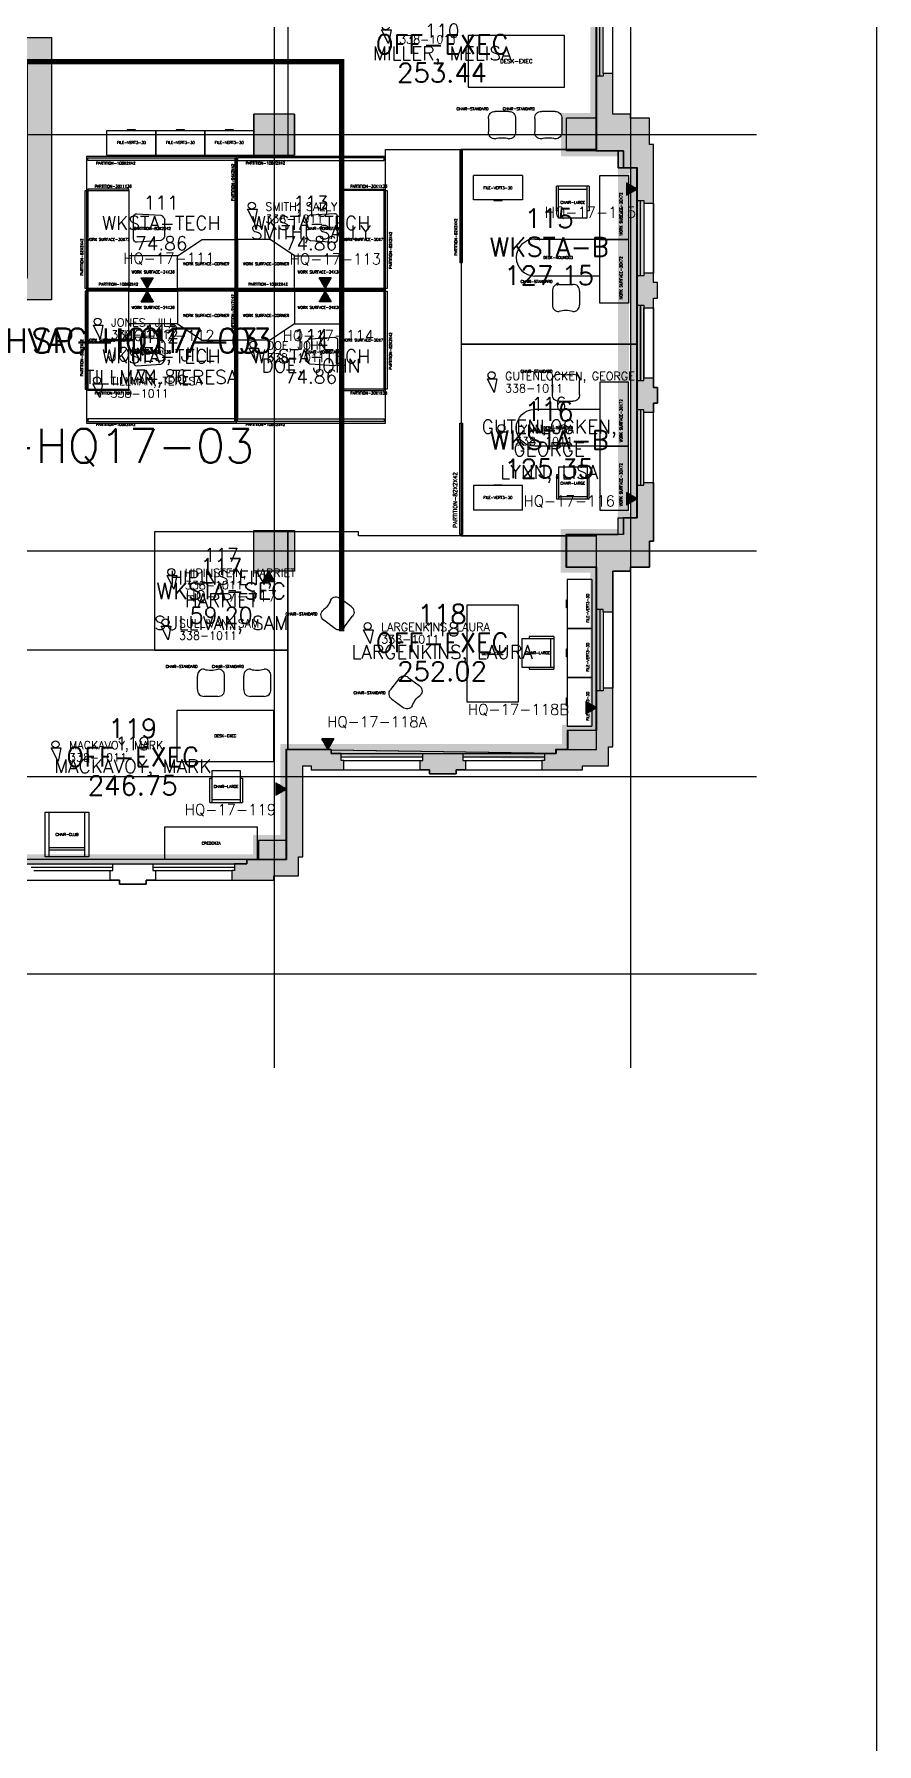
# Model space of a CAD drawing. Extents: x -2660 to 1655, y -1849 to 1203.
# Drawn here: x 1035 to 1655, y -809 to 448 of the extents above; entities that cross this region are included whole.
import ezdxf
from ezdxf.enums import TextEntityAlignment as Align

# ---------------------------------------------------------------- set-up
doc = ezdxf.new("R2010")
doc.units = 0
doc.header["$LTSCALE"] = 120
doc.header["$MEASUREMENT"] = 0
doc.layers.get('0').update_dxf_attribs({"linetype": 'CONTINUOUS'})
for name, color, linetype in [('Added', 3, 'CONTINUOUS'), ('Deleted', 1, 'CONTINUOUS'), ('PL', 82, 'CONTINUOUS')]:
    doc.layers.add(name, color=color, linetype=linetype)
doc.styles.add('ASSETTEXT', font='simplex.shx')

# ---------------------------------------------------------------- blocks, each defined once
blk = doc.blocks.new('WNV')
for p, q in [((53.5, 5), (-2, 5)), ((53.5, 2.5), (-2, 2.5)), ((0, 0), (51.5, 0))]:
    blk.add_line(p, q)
at = {"layer": 'PL'}
blk.add_line((0, -7), (51.5, -7), dxfattribs=at)
blk = doc.blocks.new('WNH')
for p, q in [((-2, 5), (58, 5)), ((-2, 2.5), (58, 2.5)), ((0, 0), (56, 0))]:
    blk.add_line(p, q)
at = {"layer": 'PL'}
blk.add_line((0, -7), (56, -7), dxfattribs=at)
blk = doc.blocks.new('UNIT')
blk.add_lwpolyline([(0, 0), (1, 0), (1, 1), (0, 1)], close=True)
blk = doc.blocks.new('DC')
for p, q in [((0, 0), (0, 18)), ((0, 18), (1.5, 18)), ((1.5, 23.5), (1.5, 0)), ((1.5, 23.5), (22.5, 23.5)), ((22.5, 23.5), (22.5, 0)), ((22.5, 18), (24, 18)), ((24, 18), (24, 0)), ((0, 0), (24, 0)), ((22.5, 2), (1.5, 2))]:
    blk.add_line(p, q)
blk = doc.blocks.new('WKSRF')
for p, q in [((0, 21), (47, 21)), ((0, 0), (0, 21)), ((47, 21), (47, 0)), ((47, 0), (0, 0))]:
    blk.add_line(p, q)
blk = doc.blocks.new('FILE')
for p, q in [((0, 18), (36, 18)), ((0, 0), (0, 18)), ((15, 18.5), (15, 18)), ((21, 18.5), (15, 18.5)), ((21, 18), (21, 18.5)), ((36, 18), (36, 0)), ((0, 0), (36, 0))]:
    blk.add_line(p, q)
blk = doc.blocks.new('EXDSK')
for p, q in [((0, 38), (71, 38)), ((0, 0), (0, 38)), ((71, 38), (71, 0)), ((71, 0), (0, 0))]:
    blk.add_line(p, q)
blk = doc.blocks.new('CR')
for p, q in [((0, 24), (68, 24)), ((0, 0), (0, 24)), ((68, 24), (68, 0)), ((68, 0), (0, 0))]:
    blk.add_line(p, q)
blk = doc.blocks.new('CLUB')
for p, q in [((0, 0), (0, 33)), ((0, 33), (32, 33)), ((3, 0), (3, 33)), ((29, 33), (29, 0)), ((32, 33), (32, 0)), ((32, 0), (0, 0)), ((3, 7), (29, 7)), ((29, 5), (3, 5))]:
    blk.add_line(p, q)
blk = doc.blocks.new('SC')
for p, q in [((0.026902, 14.947733), (0.026902, 5)), ((5, 19.947733), (15, 19.947733)), ((20, 14.947733), (20, 5))]:
    blk.add_line(p, q)
for centre, radius, start, end in [((4.607986, 15.364468), 4.6, 85.111302, 185.197803), ((15.419135, 15.366868), 4.6, 354.772172, 95.227828), ((4.607986, 4.583266), 4.6, 174.802197, 274.888698), ((10.051231, -16.983642), 17.718889, 73.849775, 106.563395), ((15.419135, 4.580865), 4.6, 264.772172, 5.227828)]:
    blk.add_arc(centre, radius, start, end)
blk = doc.blocks.new('RDSK')
for p, q in [((0, 27), (48, 27)), ((0, 27), (0, 0)), ((0, 0), (48, 0))]:
    blk.add_line(p, q)
blk.add_arc((47.993354, 13.409283), 13.539422, 270.028396, 89.971983)
blk = doc.blocks.new('CWSURF')
blk.add_lwpolyline([(24, 36), (0, 36), (0, 0), (42, 0), (42, 24)], close=True)
blk = doc.blocks.new('CHAIR')
blk.add_lwpolyline([(-6.087272, 11.499599, 0.234283), (-9.327464, 8.599554), (-10.501149, -9.063947, 0.418572), (-8.101414, -11.4996), (8.101414, -11.4996, 0.418572), (10.501149, -9.063947), (9.327464, 8.599554, 0.234283), (6.087272, 11.499599, 0.234283)], format="xyb")
blk.add_lwpolyline([(-6.087273, 11.4996), (6.087273, 11.4996)])
blk = doc.blocks.new('WSURF')
for p, q in [((0, 1), (0, 0)), ((1, 1), (0, 1)), ((1, 0), (1, 1)), ((0, 0), (1, 0))]:
    blk.add_line(p, q)
blk = doc.blocks.new('PART')
for p, q in [((1, 2), (0, 2)), ((0, 2), (0, 0)), ((1, 0), (1, 2)), ((0, 0), (1, 0))]:
    blk.add_line(p, q)
blk = doc.blocks.new('PERSON')
blk.add_lwpolyline([(-8, 0), (-13, 10), (-6, 10), (-8, 0)])
blk.add_circle((-9.918655, 12.655), 2.586836)
blk = doc.blocks.new('OUTLETW')
for p, q in [((7.8, 4.5), (0, 0)), ((7.8, -4.5), (0, 0)), ((0.2, 0.1), (7.8, 0.1)), ((0.6, 0.3), (7.8, 0.3)), ((1, 0.6), (7.8, 0.6)), ((1.3, 0.8), (7.8, 0.8)), ((1.7, 1), (7.8, 1)), ((2.1, 1.2), (7.8, 1.2)), ((2.5, 1.4), (7.8, 1.4)), ((2.9, 1.7), (7.8, 1.7)), ((3.2, 1.9), (7.8, 1.9)), ((3.6, 2.1), (7.8, 2.1)), ((4, 2.3), (7.8, 2.3)), ((4.4, 2.5), (7.8, 2.5)), ((4.8, 2.8), (7.8, 2.8)), ((5.1, 3), (7.8, 3)), ((5.5, 3.2), (7.8, 3.2)), ((5.9, 3.4), (7.8, 3.4)), ((6.3, 3.6), (7.8, 3.6)), ((6.7, 3.9), (7.8, 3.9)), ((7.1, 4.1), (7.8, 4.1)), ((7.4, 4.3), (7.8, 4.3)), ((7.8, -4.5), (7.8, 4.5)), ((0.2, -0.1), (7.8, -0.1)), ((0.6, -0.3), (7.8, -0.3)), ((1, -0.6), (7.8, -0.6)), ((1.3, -0.8), (7.8, -0.8)), ((1.7, -1), (7.8, -1)), ((2.1, -1.2), (7.8, -1.2)), ((2.5, -1.4), (7.8, -1.4)), ((2.9, -1.7), (7.8, -1.7)), ((3.2, -1.9), (7.8, -1.9)), ((3.6, -2.1), (7.8, -2.1)), ((4, -2.3), (7.8, -2.3)), ((4.4, -2.5), (7.8, -2.5)), ((4.8, -2.8), (7.8, -2.8)), ((5.1, -3), (7.8, -3)), ((5.5, -3.2), (7.8, -3.2)), ((5.9, -3.4), (7.8, -3.4)), ((6.3, -3.6), (7.8, -3.6)), ((6.7, -3.9), (7.8, -3.9)), ((7.1, -4.1), (7.8, -4.1)), ((7.4, -4.3), (7.8, -4.3))]:
    blk.add_line(p, q)

msp = doc.modelspace()

# ---------------------------------------------------------------- hatches: boundary and pattern name
at = {"layer": 'Deleted'}
h = msp.add_hatch(color=256, dxfattribs=at)
h.paths.add_polyline_path([(769.4, 665), (741.4, 665), (741.4, 685), (729.2, 685), (729.2, 690), (727.2, 690), (727.2, 697), (741.4, 697), (741.4, 700), (769.4, 700), (769.4, 697), (783.7, 697), (783.7, 690), (781.7, 690), (781.7, 685), (769.4, 685)])
h.paths.add_polyline_path([(1117.2, 619), (1097.7, 619), (1097.7, 616), (1090.7, 616), (1090.7, 609), (1092.7, 609), (1092.7, 604), (1122.2, 604), (1122.2, 609), (1124.2, 609), (1124.2, 616), (1117.2, 616)])
h.paths.add_polyline_path([(1345.2, 538), (1325.7, 538), (1325.7, 535), (1318.7, 535), (1318.7, 528), (1320.7, 528), (1320.7, 523), (1350.2, 523), (1350.2, 528), (1352.2, 528), (1352.2, 535), (1345.2, 535)])
h.paths.add_polyline_path([(1408.2, 528), (1408.2, 535), (1438.2, 535), (1438.2, 532), (1457.4, 532), (1457.4, 518), (1460.4, 518), (1460.4, 475), (1453.4, 475), (1453.4, 477), (1448.4, 477), (1448.4, 506), (1427.4, 506), (1427.4, 520), (1418.7, 520), (1418.7, 523), (1410.2, 523), (1410.2, 528)])
h.paths.add_polyline_path([(1493.4, 176.7), (1490.4, 176.7), (1490.4, 169.7), (1483.4, 169.7), (1483.4, 171.7), (1478.4, 171.7), (1478.4, 193.2), (1483.4, 193.2), (1483.4, 195.2), (1490.4, 195.2), (1490.4, 188.2), (1493.4, 188.2)])
for points in [[(238.6, 342.5), (221.9, 362.3), (230, 362.3), (230, 445.3), (1047.7, 445.3), (1047.7, 252.5), (824.9, 252.5), (824.9, 243.3), (805.4, 260.5), (824.8, 277.7), (824.8, 268.8), (1029.9, 268.8), (1029.9, 428.4), (247.2, 428.4), (247.2, 362.2), (255.7, 362.2)], [(238.6, 342.5), (221.9, 362.3), (230, 362.3), (230, 445.3), (1047.7, 445.3), (1047.7, 252.5), (824.9, 252.5), (824.9, 243.3), (805.4, 260.5), (824.8, 277.7), (824.8, 268.8), (1029.9, 268.8), (1029.9, 428.4), (247.2, 428.4), (247.2, 362.2), (255.7, 362.2)], [(1468.4, 349.7), (1468.4, 362), (1426.4, 362), (1426.4, 386), (1448.4, 386), (1448.4, 417), (1453.4, 417), (1453.4, 419), (1460.4, 419), (1460.4, 389), (1473.4, 389), (1473.4, 386), (1487.4, 386), (1487.4, 366.7), (1490.4, 366.7), (1490.4, 323.7), (1483.4, 323.7), (1483.4, 325.7), (1478.4, 325.7), (1478.4, 349.7)], [(1226.4, 389), (1196.4, 389), (1196.4, 359), (1226.4, 359)], [(1478.4, 270.2), (1478.4, 248.7), (1483.4, 248.7), (1483.4, 246.7), (1490.4, 246.7), (1490.4, 253.7), (1493.4, 253.7), (1493.4, 265.2), (1490.4, 265.2), (1490.4, 272.2), (1483.4, 272.2), (1483.4, 270.2)], [(1468.4, 80), (1426.4, 80), (1426.4, 56), (1448.4, 56), (1448.4, 25), (1453.4, 25), (1453.4, 23), (1460.4, 23), (1460.4, 53), (1473.4, 53), (1473.4, 56), (1487.4, 56), (1487.4, 75.2), (1490.4, 75.2), (1490.4, 118.2), (1483.4, 118.2), (1483.4, 116.2), (1478.4, 116.2), (1478.4, 92.2), (1468.4, 92.2)], [(1226.4, 83), (1226.4, 53), (1196.4, 53), (1196.4, 83)], [(1408.2, -86), (1408.2, -93), (1438.2, -93), (1438.2, -90), (1457.4, -90), (1457.4, -76), (1460.4, -76), (1460.4, -33), (1453.4, -33), (1453.4, -35), (1448.4, -35), (1448.4, -64), (1427.4, -64), (1427.4, -78), (1418.7, -78), (1418.7, -81), (1410.2, -81), (1410.2, -86)]]:
    msp.add_hatch(color=256, dxfattribs=at).paths.add_polyline_path(points)
h = msp.add_hatch(color=256, dxfattribs=at)
h.paths.add_polyline_path([(1345.2, -96), (1325.7, -96), (1325.7, -93), (1318.7, -93), (1318.7, -86), (1320.7, -86), (1320.7, -81), (1350.2, -81), (1350.2, -86), (1352.2, -86), (1352.2, -93), (1345.2, -93)])
h.paths.add_polyline_path([(1220.4, -145), (1220.4, -78), (1253.4, -78), (1253.4, -81), (1260.7, -81), (1260.7, -86), (1262.7, -86), (1262.7, -93), (1238.7, -93), (1238.7, -90), (1232.4, -90), (1232.4, -157), (1229.4, -157), (1229.4, -171), (1211.2, -171), (1211.2, -174), (1180.2, -174), (1180.2, -167), (1182.2, -167), (1182.2, -162), (1191.2, -162), (1191.2, -159), (1199.9, -159), (1199.9, -145)])

# ---------------------------------------------------------------- linework, layer by layer
at = {"layer": 'Added'}
msp.add_lwpolyline([(-2660.1, -1848.6), (1654.6, -1848.6), (1654.6, 1202.5), (-2660.1, 1202.5)], close=True, dxfattribs=at)
at = {"layer": 'Deleted'}
for p, q in [((1211.4, 744), (1211.4, -312)), ((1473.5, 744), (1473.5, -312)), ((1448.4, 477), (1448.4, 417)), ((1448.4, 417), (1448.4, 386)), ((1453.4, 417), (1448.4, 417)), ((1448.4, 417), (1448.4, 386)), ((1453.4, 417), (1448.4, 417)), ((1460.4, 419), (1453.4, 419)), ((1453.4, 419), (1453.4, 417)), ((1460.4, 419), (1453.4, 419)), ((1453.4, 419), (1453.4, 417)), ((1460.4, 389), (1460.4, 419)), ((1460.4, 389), (1460.4, 419)), ((1226.4, 389), (1196.4, 389)), ((1196.4, 389), (1196.4, 359)), ((1196.4, 359), (1196.4, 389)), ((1226.4, 389), (1196.4, 389)), ((1226.4, 359), (1226.4, 389)), ((1226.4, 389), (1226.4, 359)), ((1426.4, 362), (1426.4, 386)), ((1448.4, 386), (1426.4, 386)), ((1426.4, 362), (1426.4, 386)), ((1448.4, 386), (1426.4, 386)), ((1473.4, 389), (1460.4, 389)), ((1473.4, 389), (1460.4, 389)), ((1473.4, 386), (1473.4, 389)), ((1473.4, 386), (1473.4, 389)), ((1487.4, 386), (1473.4, 386)), ((1487.4, 386), (1473.4, 386)), ((1487.4, 366.7), (1487.4, 386)), ((1487.4, 366.7), (1487.4, 386)), ((-47.9, 374), (1566.2, 374)), ((1490.4, 366.7), (1487.4, 366.7)), ((1490.4, 366.7), (1487.4, 366.7)), ((1490.4, 323.7), (1490.4, 366.7)), ((1490.4, 323.7), (1490.4, 366.7)), ((1196.4, 359), (1226.4, 359)), ((1196.4, 359), (1226.4, 359)), ((1464.4, 362), (1426.4, 362)), ((1468.4, 362), (1426.4, 362)), ((1464.4, 362), (1464.4, 349.7)), ((1468.4, 349.7), (1468.4, 362)), ((1464.4, 349.7), (1478.4, 349.7)), ((1478.4, 349.7), (1468.4, 349.7)), ((1478.4, 349.7), (1478.4, 325.7)), ((1478.4, 349.7), (1478.4, 325.7)), ((1478.4, 325.7), (1483.4, 325.7)), ((1478.4, 325.7), (1478.4, 270.2)), ((1478.4, 325.7), (1483.4, 325.7)), ((1483.4, 325.7), (1483.4, 323.7)), ((1483.4, 325.7), (1483.4, 323.7)), ((1483.4, 323.7), (1490.4, 323.7)), ((1483.4, 323.7), (1490.4, 323.7)), ((1483.4, 270.2), (1478.4, 270.2)), ((1478.4, 270.2), (1478.4, 248.7)), ((1483.4, 270.2), (1478.4, 270.2)), ((1478.4, 270.2), (1478.4, 248.7)), ((1490.4, 272.2), (1483.4, 272.2)), ((1483.4, 272.2), (1483.4, 270.2)), ((1490.4, 272.2), (1483.4, 272.2)), ((1483.4, 272.2), (1483.4, 270.2)), ((1490.4, 265.2), (1490.4, 272.2)), ((1490.4, 265.2), (1490.4, 272.2)), ((1493.4, 265.2), (1490.4, 265.2)), ((1493.4, 265.2), (1490.4, 265.2)), ((1493.4, 253.7), (1493.4, 265.2)), ((1493.4, 253.7), (1493.4, 265.2)), ((1490.4, 246.7), (1490.4, 253.7)), ((1490.4, 253.7), (1493.4, 253.7)), ((1490.4, 246.7), (1490.4, 253.7)), ((1490.4, 253.7), (1493.4, 253.7)), ((1478.4, 248.7), (1478.4, 193.2)), ((1478.4, 248.7), (1483.4, 248.7)), ((1483.4, 248.7), (1483.4, 246.7)), ((1483.4, 246.7), (1490.4, 246.7)), ((1483.4, 246.7), (1490.4, 246.7)), ((1478.4, 171.7), (1478.4, 193.2)), ((1478.4, 193.2), (1483.4, 193.2)), ((1478.4, 171.7), (1478.4, 193.2)), ((1478.4, 193.2), (1483.4, 193.2)), ((1483.4, 193.2), (1483.4, 195.2)), ((1483.4, 195.2), (1490.4, 195.2)), ((1483.4, 193.2), (1483.4, 195.2)), ((1483.4, 195.2), (1490.4, 195.2)), ((1490.4, 195.2), (1490.4, 188.2)), ((1490.4, 195.2), (1490.4, 188.2)), ((1490.4, 188.2), (1493.4, 188.2)), ((1490.4, 188.2), (1493.4, 188.2)), ((1490.4, 176.7), (1490.4, 169.7)), ((1493.4, 176.7), (1490.4, 176.7)), ((1490.4, 176.7), (1490.4, 169.7)), ((1493.4, 176.7), (1490.4, 176.7)), ((1493.4, 188.2), (1493.4, 176.7)), ((1493.4, 188.2), (1493.4, 176.7)), ((1478.4, 171.7), (1478.4, 116.2)), ((1483.4, 171.7), (1478.4, 171.7)), ((1483.4, 171.7), (1478.4, 171.7)), ((1483.4, 169.7), (1483.4, 171.7)), ((1483.4, 169.7), (1483.4, 171.7)), ((1490.4, 169.7), (1483.4, 169.7)), ((1490.4, 169.7), (1483.4, 169.7)), ((1478.4, 92.2), (1478.4, 116.2)), ((1478.4, 116.2), (1483.4, 116.2)), ((1478.4, 92.2), (1478.4, 116.2)), ((1478.4, 116.2), (1483.4, 116.2)), ((1483.4, 118.2), (1490.4, 118.2)), ((1483.4, 116.2), (1483.4, 118.2)), ((1483.4, 118.2), (1490.4, 118.2)), ((1483.4, 116.2), (1483.4, 118.2)), ((1490.4, 118.2), (1490.4, 75.2)), ((1490.4, 118.2), (1490.4, 75.2)), ((1464.4, 92.2), (1478.4, 92.2)), ((1464.4, 80), (1464.4, 92.2)), ((1468.4, 92.2), (1478.4, 92.2)), ((1468.4, 92.2), (1468.4, 80)), ((1196.4, 83), (1226.4, 83)), ((1196.4, 53), (1196.4, 83)), ((1196.4, 83), (1226.4, 83)), ((1196.4, 53), (1196.4, 83)), ((1226.4, 83), (1226.4, 53)), ((1226.4, 83), (1226.4, 53)), ((1464.4, 80), (1426.4, 80)), ((1426.4, 80), (1426.4, 56)), ((1426.4, 80), (1426.4, 56)), ((1468.4, 80), (1426.4, 80)), ((-47.9, 68), (1566.2, 68)), ((1487.4, 75.2), (1487.4, 56)), ((1490.4, 75.2), (1487.4, 75.2)), ((1487.4, 75.2), (1487.4, 56)), ((1490.4, 75.2), (1487.4, 75.2)), ((1226.4, 53), (1196.4, 53)), ((1226.4, 53), (1196.4, 53)), ((1448.4, 56), (1426.4, 56)), ((1426.4, 56), (1448.4, 56)), ((1448.4, 25), (1448.4, 56)), ((1448.4, 25), (1448.4, 56)), ((1460.4, 53), (1460.4, 23)), ((1473.4, 53), (1460.4, 53)), ((1460.4, 53), (1460.4, 23)), ((1473.4, 53), (1460.4, 53)), ((1487.4, 56), (1473.4, 56)), ((1473.4, 56), (1473.4, 53)), ((1487.4, 56), (1473.4, 56)), ((1473.4, 56), (1473.4, 53)), ((1453.4, 25), (1448.4, 25)), ((1448.4, 25), (1448.4, -35)), ((1453.4, 25), (1448.4, 25)), ((1453.4, 23), (1453.4, 25)), ((1453.4, 23), (1453.4, 25)), ((1460.4, 23), (1453.4, 23)), ((1460.4, 23), (1453.4, 23)), ((1453.4, -35), (1448.4, -35)), ((1448.4, -35), (1448.4, -64)), ((1453.4, -35), (1448.4, -35)), ((1448.4, -35), (1448.4, -64)), ((1460.4, -33), (1453.4, -33)), ((1453.4, -33), (1453.4, -35)), ((1460.4, -33), (1453.4, -33)), ((1453.4, -33), (1453.4, -35)), ((1460.4, -76), (1460.4, -33)), ((1460.4, -76), (1460.4, -33)), ((1448.4, -64), (1427.4, -64)), ((1427.4, -64), (1427.4, -78)), ((1448.4, -64), (1427.4, -64)), ((1427.4, -64), (1427.4, -78)), ((1253.4, -78), (1220.4, -78)), ((1220.4, -78), (1220.4, -145)), ((1253.4, -78), (1220.4, -78)), ((1220.4, -145), (1220.4, -78)), ((1253.4, -81), (1253.4, -78)), ((1253.4, -81), (1253.4, -78)), ((1260.7, -81), (1253.4, -81)), ((1260.7, -81), (1253.4, -81)), ((1260.7, -81), (1320.7, -81)), ((1260.7, -86), (1260.7, -81)), ((1260.7, -86), (1260.7, -81)), ((1262.7, -86), (1260.7, -86)), ((1262.7, -86), (1260.7, -86)), ((1262.7, -93), (1262.7, -86)), ((1262.7, -93), (1262.7, -86)), ((1318.7, -93), (1318.7, -86)), ((1318.7, -86), (1320.7, -86)), ((1318.7, -93), (1318.7, -86)), ((1318.7, -86), (1320.7, -86)), ((1320.7, -86), (1320.7, -81)), ((1320.7, -81), (1350.2, -81)), ((1320.7, -86), (1320.7, -81)), ((1320.7, -81), (1350.2, -81)), ((1350.2, -81), (1410.2, -81)), ((1350.2, -81), (1350.2, -86)), ((1350.2, -81), (1350.2, -86)), ((1350.2, -86), (1352.2, -86)), ((1350.2, -86), (1352.2, -86)), ((1352.2, -86), (1352.2, -93)), ((1352.2, -86), (1352.2, -93)), ((1410.2, -86), (1408.2, -86)), ((1408.2, -86), (1408.2, -93)), ((1410.2, -86), (1408.2, -86)), ((1408.2, -86), (1408.2, -93)), ((1418.7, -81), (1410.2, -81)), ((1410.2, -81), (1410.2, -86)), ((1418.7, -81), (1410.2, -81)), ((1410.2, -81), (1410.2, -86)), ((1427.4, -78), (1418.7, -78)), ((1418.7, -78), (1418.7, -81)), ((1427.4, -78), (1418.7, -78)), ((1418.7, -78), (1418.7, -81)), ((1457.4, -90), (1457.4, -76)), ((1457.4, -76), (1460.4, -76)), ((1457.4, -90), (1457.4, -76)), ((1457.4, -76), (1460.4, -76)), ((-47.9, -98), (1566.2, -98)), ((1232.4, -157), (1232.4, -90)), ((1232.4, -90), (1238.7, -90)), ((1232.4, -157), (1232.4, -90)), ((1232.4, -90), (1238.7, -90)), ((1238.7, -90), (1238.7, -93)), ((1238.7, -90), (1238.7, -93)), ((1238.7, -93), (1262.7, -93)), ((1238.7, -93), (1262.7, -93)), ((1325.7, -93), (1318.7, -93)), ((1325.7, -93), (1318.7, -93)), ((1325.7, -96), (1325.7, -93)), ((1325.7, -96), (1325.7, -93)), ((1345.2, -96), (1325.7, -96)), ((1345.2, -96), (1325.7, -96)), ((1352.2, -93), (1345.2, -93)), ((1345.2, -93), (1345.2, -96)), ((1352.2, -93), (1345.2, -93)), ((1345.2, -93), (1345.2, -96)), ((1408.2, -93), (1438.2, -93)), ((1408.2, -93), (1438.2, -93)), ((1438.2, -93), (1438.2, -90)), ((1438.2, -90), (1457.4, -90)), ((1438.2, -93), (1438.2, -90)), ((1438.2, -90), (1457.4, -90)), ((1220.4, -145), (1199.9, -145)), ((1199.9, -145), (1199.9, -159)), ((1220.4, -145), (1199.9, -145)), ((1199.9, -145), (1199.9, -159)), ((1032.7, -162), (1092.7, -162)), ((1092.7, -167), (1092.7, -162)), ((1092.7, -162), (1122.2, -162)), ((1092.7, -167), (1092.7, -162)), ((1092.7, -162), (1122.2, -162)), ((1122.2, -162), (1182.2, -162)), ((1122.2, -162), (1122.2, -167)), ((1122.2, -162), (1122.2, -167)), ((1191.2, -162), (1182.2, -162)), ((1182.2, -162), (1182.2, -167)), ((1191.2, -162), (1182.2, -162)), ((1182.2, -162), (1182.2, -167)), ((1199.9, -159), (1191.2, -159)), ((1191.2, -159), (1191.2, -162)), ((1199.9, -159), (1191.2, -159)), ((1191.2, -159), (1191.2, -162)), ((1229.4, -171), (1229.4, -157)), ((1229.4, -157), (1232.4, -157)), ((1229.4, -171), (1229.4, -157)), ((1229.4, -157), (1232.4, -157)), ((1090.7, -174), (1090.7, -167)), ((1090.7, -167), (1092.7, -167)), ((1090.7, -174), (1090.7, -167)), ((1090.7, -167), (1092.7, -167)), ((1097.7, -174), (1090.7, -174)), ((1097.7, -174), (1090.7, -174)), ((1097.7, -177), (1097.7, -174)), ((1097.7, -177), (1097.7, -174)), ((1124.2, -174), (1117.2, -174)), ((1117.2, -174), (1117.2, -177)), ((1124.2, -174), (1117.2, -174)), ((1117.2, -174), (1117.2, -177)), ((1122.2, -167), (1124.2, -167)), ((1122.2, -167), (1124.2, -167)), ((1124.2, -167), (1124.2, -174)), ((1124.2, -167), (1124.2, -174)), ((1182.2, -167), (1180.2, -167)), ((1180.2, -167), (1180.2, -174)), ((1182.2, -167), (1180.2, -167)), ((1180.2, -167), (1180.2, -174)), ((1180.2, -174), (1211.2, -174)), ((1180.2, -174), (1211.2, -174)), ((1211.2, -174), (1211.2, -171)), ((1211.2, -171), (1229.4, -171)), ((1211.2, -174), (1211.2, -171)), ((1211.2, -171), (1229.4, -171)), ((1117.2, -177), (1097.7, -177)), ((1117.2, -177), (1097.7, -177)), ((-47.9, -243), (1566.2, -243))]:
    msp.add_line(p, q, dxfattribs=at)
for points, const_width in [([(1448.4, 506), (1448.4, 386), (1426.4, 386), (1426.4, 362), (1468.4, 362), (1468.4, 80), (1426.4, 80), (1426.4, 56), (1448.4, 56), (1448.4, -64), (1427.4, -64), (1427.4, -78), (1220.4, -78), (1220.4, -145), (1199.9, -145), (1199.9, -159), (992.4, -159), (992.4, -223), (971.4, -223), (971.4, -237), (962.7, -237), (962.7, -240), (755, -240), (755.4, 685)], 8), ([(1448.4, 506), (1448.4, 386), (1426.4, 386), (1426.4, 362), (1468.4, 362), (1468.4, 80), (1426.4, 80), (1426.4, 56), (1448.4, 56), (1448.4, -64), (1427.4, -64), (1427.4, -78), (1220.4, -78), (1220.4, -145), (1199.9, -145), (1199.9, -159), (992.4, -159), (992.4, -223), (971.4, -223), (971.4, -237), (962.7, -237), (962.7, -240), (755, -240), (755.4, 685)], 8), ([(1448, 520), (1448, 362), (1468, 362), (1468, 349.7), (1478, 349.7), (1478, 92.2), (1468, 92.2), (1468, 80), (1426, 80), (1426, 56), (1448, 56), (1448, -64), (1427, -64), (1427, -78), (1418.2, -78), (1418.2, -81), (1220, -78), (1220, -159), (1025, -159)], 8), ([(1448.4, 520), (1448.4, 362), (1468.4, 362), (1468.4, 349.8), (1478.4, 349.8), (1478.4, 92.2), (1468.4, 92.2), (1468.4, 80), (1426.4, 80), (1426.4, 56), (1448.4, 56), (1448.4, -64), (1427.4, -64), (1427.4, -78), (1418.7, -78), (1418.7, -81), (1220.4, -78), (1220.4, -159), (1025.4, -159)], 8), ([(298.4, 427.6), (1261, 427.6), (1261, 8.9)], 4)]:
    msp.add_lwpolyline(points, dxfattribs=dict(at, const_width=const_width))
for points in [[(1010.7, -174), (1097.7, -174), (1097.7, -177), (1117.2, -177), (1117.2, -174), (1211.2, -174), (1211.2, -171), (1229.4, -171), (1229.4, -157), (1232.4, -157), (1232.4, -90), (1238.7, -90), (1238.7, -93), (1325.7, -93), (1325.7, -96), (1345.2, -96), (1345.2, -93), (1438.2, -93), (1438.2, -90), (1457.4, -90), (1457.4, -76), (1460.4, -76), (1460.4, 53), (1473.4, 53), (1473.4, 56), (1487.4, 56), (1487.4, 75.2), (1490.4, 75.2), (1490.4, 176.7), (1493.4, 176.7), (1493.4, 188.2), (1490.4, 188.2), (1490.4, 253.7), (1493.4, 253.7), (1493.4, 265.2), (1490.4, 265.2), (1490.4, 366.7), (1487.4, 366.7), (1487.4, 386), (1473.4, 386), (1473.4, 389), (1460.4, 389), (1460.4, 518)], [(1448, 520), (1448, 362), (1468, 362), (1468, 349.7), (1478, 349.7), (1478, 92.2), (1468, 92.2), (1468, 80), (1426, 80), (1426, 56), (1448, 56), (1448, -64), (1427, -64), (1427, -78), (1418.2, -78), (1418.2, -81), (1220, -78), (1220, -159), (1025, -159)], [(1025.4, -162), (1191.2, -162), (1191.2, -159), (1220.4, -159), (1220.4, -78), (1253.4, -78), (1253.4, -81), (1418.7, -81), (1418.7, -78), (1448.4, -78), (1448.4, 80), (1464.4, 80), (1464.4, 92.2), (1478.4, 92.2), (1478.4, 221), (1478.4, 349.7), (1464.4, 349.7), (1464.4, 362), (1448.4, 362), (1448.4, 520)], [(1448.4, 520), (1448.4, 362), (1468.4, 362), (1468.4, 349.8), (1478.4, 349.8), (1478.4, 92.2), (1468.4, 92.2), (1468.4, 80), (1426.4, 80), (1426.4, 56), (1448.4, 56), (1448.4, -64), (1427.4, -64), (1427.4, -78), (1418.7, -78), (1418.7, -81), (1220.4, -78), (1220.4, -159), (1025.4, -159)]]:
    msp.add_lwpolyline(points, dxfattribs=at)
for points in [[(1253.4, 523), (1253.4, 520), (1221.4, 520), (1221.4, 358), (1293.4, 358), (1293.4, 363), (1448.4, 363), (1448.4, 520), (1418.7, 520), (1418.7, 523)], [(238.6, 342.5), (221.9, 362.3), (230, 362.3), (230, 445.3), (1047.7, 445.3), (1047.7, 252.5), (824.9, 252.5), (824.9, 243.3), (805.4, 260.5), (824.8, 277.7), (824.8, 268.8), (1029.9, 268.8), (1029.9, 428.4), (247.2, 428.4), (247.2, 362.2), (255.7, 362.2)], [(1183.4, 358), (1073.4, 358), (1073.4, 260), (1183.4, 260)], [(1183.4, 260), (1293.4, 260), (1293.4, 358), (1221.4, 358), (1183.4, 358)], [(1349, 220), (1478.4, 220), (1478.4, 221), (1478.4, 349.7), (1464.4, 349.7), (1464.4, 362), (1448.4, 362), (1448.4, 363), (1349, 363)], [(1183.4, 162), (1183.4, 260), (1073.4, 260), (1073.4, 162)], [(1183.4, 162), (1293.4, 162), (1293.4, 260), (1183.4, 260)], [(1349, 220), (1349, 79), (1448.4, 79), (1448.4, 80), (1464.4, 80), (1464.4, 92.2), (1478.4, 92.2), (1478.4, 220)], [(1221.4, 82), (1123.4, 82), (1123.4, -5), (1221.4, -5)], [(1448.4, 79), (1349, 79), (1273.4, 79), (1273.4, 82), (1221.4, 82), (1221.4, -78), (1253.4, -78), (1253.4, -81), (1418.7, -81), (1418.7, -78), (1448.4, -78)], [(1221.4, -78), (1221.4, -5), (993.4, -5), (993.4, -159), (1025.4, -159), (1025.4, -162), (1191.2, -162), (1191.2, -159), (1220.4, -159), (1220.4, -78)]]:
    msp.add_lwpolyline(points, close=True, dxfattribs=at)

# ---------------------------------------------------------------- block references
for name, p, rotation in [('WNH', (1453.4, 419), 90), ('FILE', (1394, 344), 180), ('WKSRF', (1472, 297), 90), ('DC', (1443, 336), 180), ('OUTLETW', (1478.4, 334), 180), ('CHAIR', (1246.6, 305.4), 90), ('RDSK', (1451, 297), 180), ('WKSRF', (1472, 250), 90), ('OUTLETW', (1248.9, 261), 90), ('OUTLETW', (1118, 259), 270), ('CWSURF', (1182.4, 259), 180), ('WNV', (1483.4, 195.2), 90), ('CHAIR', (1119.4, 214.6), 270), ('WNV', (1483.4, 118.2), 90), ('OUTLETW', (1478.4, 106.4), 180), ('SC', (1175, -19), 180), ('SC', (1209, -19), 180), ('OUTLETW', (1448.4, -47.2), 180), ('OUTLETW', (1250.9, -78), 90), ('OUTLETW', (1220.4, -107.1), 180)]:
    msp.add_blockref(name, p, dxfattribs=dict(at, rotation=rotation))
for name, p in [('PERSON', (1303.4, 441)), ('FILE', (1088.4, 359)), ('FILE', (1124.4, 359)), ('FILE', (1160.4, 359)), ('PERSON', (1204.9, 309.1)), ('CWSURF', (1184.4, 261)), ('SC', (1416, 244)), ('PERSON', (1091.5, 223.9)), ('PERSON', (1206, 207)), ('PERSON', (1091.1, 180.7)), ('PERSON', (1381.2, 184.5)), ('PERSON', (1388.5, 145.6)), ('PERSON', (1145.7, 39.8)), ('PERSON', (1141.4, 2.7)), ('PERSON', (1290.1, 0)), ('EXDSK', (1140, -87)), ('PERSON', (1060.5, -86.9)), ('WNH', (1262.7, -86)), ('WNH', (1352.2, -86)), ('DC', (1164, -117)), ('CLUB', (1043, -157)), ('CR', (1131, -159)), ('WNH', (1034.7, -167)), ('WNH', (1124.2, -167))]:
    msp.add_blockref(name, p, dxfattribs=at)
at = {"layer": 'Deleted', "xscale": -1}
for name, p, rotation in [('EXDSK', (1354, 447), 180), ('CHAIR', (1119.4, 305.4), 270), ('WNV', (1483.4, 323.7), 90), ('OUTLETW', (1118, 261), 270), ('CWSURF', (1184.4, 259), 180), ('OUTLETW', (1248.9, 259), 90), ('WNV', (1483.4, 246.7), 90), ('CHAIR', (1246.6, 214.6), 90), ('SC', (1416, 198), 180), ('WKSRF', (1472, 192), 90), ('WKSRF', (1472, 145), 90), ('OUTLETW', (1207.4, 53), 90), ('FILE', (1445, 47), 90), ('SC', (1244, 20), 233), ('EXDSK', (1391, 28), 90), ('WNH', (1453.4, 23), 90), ('DC', (1417, 5), 90), ('FILE', (1445, 11), 90), ('SC', (1322, -34), 53), ('FILE', (1445, -25), 90)]:
    msp.add_blockref(name, p, dxfattribs=dict(at, rotation=rotation))
for name, p in [('SC', (1389, 371)), ('SC', (1423, 371)), ('CWSURF', (1182.4, 261)), ('RDSK', (1451, 145)), ('DC', (1443, 106)), ('FILE', (1394, 98))]:
    msp.add_blockref(name, p, dxfattribs=at)
at = {"layer": 'Deleted'}
for name, p, xscale, yscale, zscale in [('UNIT', (1182.4, 355), -108, 2, 42), ('PART', (1182.4, 261), 2, 47, 2), ('UNIT', (1184.4, 355), 108, 2, 42), ('WSURF', (1104.4, 261), -30, 72, 30), ('WSURF', (1262.4, 261), 30, 72, 30), ('PART', (1292.4, 333), 2, -36, 2), ('WSURF', (1140.4, 285), -36, -24, 36), ('WSURF', (1226.4, 285), 36, -24, 36), ('PART', (1074.4, 259), -2, -36, 2), ('UNIT', (1182.4, 259), -108, 2, 42), ('UNIT', (1184.4, 259), 108, 2, 42), ('PART', (1292.4, 259), 2, -36, 2), ('PART', (1074.4, 187), 30, -0.5, 30), ('PART', (1292.4, 187), -30, -0.5, 30)]:
    msp.add_blockref(name, p, dxfattribs=dict(at, xscale=xscale, yscale=yscale, zscale=zscale))
for name, p, xscale, yscale, zscale, rotation in [('UNIT', (1350, 280), 82, 2, 42, 90), ('PART', (1074.4, 261), 2, -36, 2, 180), ('PART', (1074.4, 333), -30, -0.5, 30, 180), ('PART', (1292.4, 333), 30, -0.5, 30, 180), ('WSURF', (1104.4, 259), 30, 72, 30, 180), ('WSURF', (1140.4, 235), 36, -24, 36, 180), ('PART', (1182.4, 259), -2, 47, 2, 180), ('WSURF', (1226.4, 235), -36, -24, 36, 180), ('WSURF', (1262.4, 259), -30, 72, 30, 180), ('UNIT', (1182.4, 165), 108, 2, 42, 180), ('UNIT', (1184.4, 165), -108, 2, 42, 180), ('UNIT', (1350, 162), -82, 2, 42, 90)]:
    msp.add_blockref(name, p, dxfattribs=dict(at, xscale=xscale, yscale=yscale, zscale=zscale, rotation=rotation))

# ---------------------------------------------------------------- texts
at = {"layer": 'Deleted', "style": 'ASSETTEXT'}
for s, height, p in [('OFF-EXEC', 14, (1334.9, 433.5)), ('DESK-EXEC', 3, (1389.5, 426.5)), ('253.44', 14, (1334.9, 412.5)), ('FILE-VERT3-30', 2, (1106.4, 367.2)), ('FILE-VERT3-30', 2, (1142.4, 367.2)), ('FILE-VERT3-30', 2, (1178.4, 367.2)), ('111', 10, (1128.4, 319)), ('113', 10, (1238.4, 319)), ('FILE-VERT3-30', 2, (1376, 333.8)), ('115', 14, (1413.7, 305.5)), ('HQ-17-115', 8, (1444, 312.9)), ('CHAIR-LARGE', 2, (1431, 323.2)), ('WKSTA-TECH', 10, (1128.4, 304)), ('WKSTA-TECH', 10, (1238.4, 304)), ('WORK SURFACE-30X72', 2, (1089.4, 296)), ('74.86', 10, (1128.4, 289)), ('74.86', 10, (1238.4, 289)), ('WORK SURFACE-30X72', 2, (1277.4, 296)), ('WKSTA-B', 14, (1413.7, 284.5)), ('HQ-17-111', 8, (1134, 279.1)), ('WORK SURFACE-CORNER', 2, (1161.4, 278)), ('WORK SURFACE-CORNER', 2, (1205.4, 278)), ('HQ-17-113', 8, (1256.4, 278.6)), ('127.15', 14, (1413.7, 263.5)), ('DESK-ROUNDED', 2, (1420.2, 282.6)), ('WORK SURFACE-24X36', 2, (1122.4, 272)), ('WORK SURFACE-24X36', 2, (1244.4, 272)), ('WORK SURFACE-24X36', 2, (1122.4, 246)), ('WORK SURFACE-CORNER', 2, (1161.4, 240)), ('WORK SURFACE-CORNER', 2, (1205.4, 240)), ('WORK SURFACE-24X36', 2, (1244.4, 246)), ('HVAC-HQ17-03', 18, (1111.7, 213.5)), ('SP-HQ17-03', 18, (1116.5, 213.5)), ('HQ-17-112', 8, (1134, 222.3)), ('112', 10, (1128.4, 221)), ('HQ-17-114', 8, (1251.2, 222.3)), ('114', 10, (1238.4, 221)), ('WORK SURFACE-30X72', 2, (1089.4, 222)), ('WKSTA-TECH', 10, (1128.4, 206)), ('WKSTA-TECH', 10, (1238.4, 206)), ('WORK SURFACE-30X72', 2, (1277.4, 222)), ('74.86', 10, (1128.4, 191)), ('74.86', 10, (1238.4, 191)), ('116', 14, (1413.7, 163.5)), ('FIRE-HQ17-03', 25, (1067.1, 132.7)), ('WKSTA-B', 14, (1413.7, 142.5)), ('DESK-ROUNDED', 2, (1420.2, 157.4)), ('125.35', 14, (1413.7, 121.5)), ('CHAIR-LARGE', 2, (1431, 116.7)), ('FILE-VERT3-30', 2, (1376, 106.2)), ('HQ-17-116', 8, (1428.4, 100.7)), ('117', 12, (1172.4, 50.5)), ('WKSTA-SEC', 12, (1172.4, 32.5)), ('HQ-17-117', 8, (1179.8, 30.8)), ('59.20', 12, (1172.4, 14.5)), ('118', 14, (1334.9, 14.5)), ('OFF-EXEC', 14, (1334.9, -6.5)), ('DESK-EXEC', 2, (1372, -8.5)), ('CHAIR-LARGE', 2, (1405.2, -8)), ('252.02', 14, (1334.9, -27.5)), ('HQ-17-118B', 8, (1391.1, -52.6)), ('119', 14, (1107.4, -69.5)), ('HQ-17-118A', 8, (1287.1, -61.7)), ('DESK-EXEC', 2, (1175.5, -69)), ('OFF-EXEC', 14, (1107.4, -90.5)), ('246.75', 14, (1107.4, -111.5)), ('CHAIR-LARGE', 2, (1176, -106.2)), ('HQ-17-119', 8, (1179.2, -126.2)), ('CHAIR-CLUB', 2, (1059, -141.5)), ('CREDENZA', 2, (1165, -148))]:
    msp.add_text(s, height=height, dxfattribs=at).set_placement(p, align=Align.CENTER)
for s, p in [('338-1011', (1303.4, 441)), ('SMITH, SALLY', (1204.9, 318.1)), ('338-1011', (1204.9, 309.1)), ('JONES, JILL', (1091.5, 232.9)), ('338-1011', (1091.5, 223.9)), ('DOE, JOHN', (1206, 216)), ('338-1011', (1206, 207)), ('TILLMAN, TERESA', (1091.1, 189.7)), ('GUTENLOCKEN, GEORGE', (1381.2, 193.5)), ('338-1011', (1381.2, 184.5)), ('338-1011', (1091.1, 180.7)), ('338-1011', (1388.5, 145.6)), ('LYNN, LISA', (1388.5, 154.6)), ('HIPINSTEIN, HARRIET', (1145.7, 48.8)), ('338-1011', (1145.7, 39.8)), ('SULLIVAN, SAM', (1141.4, 11.7)), ('LARGENKINS, LAURA', (1290.1, 9)), ('338-1011', (1141.4, 2.7)), ('338-1011', (1290.1, 0)), ('MACKAVOY, MARK', (1060.5, -77.9)), ('338-1011', (1060.5, -86.9))]:
    msp.add_text(s, height=6, dxfattribs=at).set_placement(p)
for s, p in [('CHAIR-STANDARD', (1369, 392)), ('CHAIR-STANDARD', (1403, 392)), ('PARTITION-108X2X42', (1109.4, 352)), ('PARTITION-108X2X42', (1219.4, 352)), ('PARTITION-30X1X36', (1106.6, 335)), ('PARTITION-30X1X36', (1294.6, 335)), ('PARTITION-82X2X42', (1135.4, 304)), ('CHAIR-WORKSTATION', (1262.6, 304)), ('PARTITION-108X2X42', (1111.4, 263)), ('PARTITION-108X2X42', (1221.4, 263)), ('CHAIR-STANDARD', (1416, 265)), ('PARTITION-30X1X36', (1135.4, 213.2)), ('CHAIR-WORKSTATION', (1262.6, 213.2)), ('CHAIR-STANDARD', (1416, 199)), ('PARTITION-30X1X36', (1106.6, 183)), ('PARTITION-30X1X36', (1294.6, 183)), ('PARTITION-108X2X42', (1109.4, 160)), ('PARTITION-108X2X42', (1219.4, 160)), ('CHAIR-STANDARD', (1243.2, 20.6)), ('CHAIR-STANDARD', (1155, -18)), ('CHAIR-STANDARD', (1189, -18)), ('CHAIR-STANDARD', (1293.2, -37.4))]:
    msp.add_text(s, height=2, dxfattribs=at).set_placement(p, align=Align.RIGHT)
for s, p in [('PARTITION-94X2X42', (1182, 352.6)), ('WORK SURFACE-30X72', (1467.5, 331.4)), ('PARTITION-82X2X42', (1298, 302.6)), ('PARTITION-82X2X42', (1071, 297.6)), ('WORK SURFACE-30X72', (1467.5, 284.4)), ('PARTITION-94X2X42', (1182, 256.6)), ('PARTITION-82X2X42', (1298, 228.6)), ('PARTITION-82X2X42', (1071, 223.6)), ('WORK SURFACE-30X72', (1467.5, 179.4)), ('WORK SURFACE-30X72', (1467.5, 132.4)), ('FILE-VERT3-30', (1443, 36.4)), ('FILE-VERT3-30', (1443, 0.4)), ('FILE-VERT3-30', (1443, -35.6))]:
    msp.add_text(s, height=2, rotation=90, dxfattribs=at).set_placement(p, align=Align.RIGHT)
for height, p in [(2, (1346, 285)), (3, (1346, 85))]:
    msp.add_text('PARTITION-82X2X42', height=height, rotation=90, dxfattribs=at).set_placement(p)
at = {"layer": 'Deleted', "char_height": 10, "attachment_point": 5, "style": 'ASSETTEXT'}
for s, insert, width in [('110\\PMILLER, MELISA', (1334.9, 440.5), 227), ('113\\PSMITH, SALLY', (1238.4, 309), 110), ('112\\PJONES, JILL\\PTILLMAN, TERESA', (1128.4, 211), 110), ('114\\PDOE, JOHN', (1238.4, 211), 110), ('116\\PGUTENLOCKEN, GEORGE\\PLYNN, LISA', (1413.7, 149.5), 141), ('117\\PHIPINSTEIN, HARRIET\\PSULLIVAN, SAM', (1172.4, 38.5), 98), ('118\\PLARGENKINS, LAURA', (1334.9, 0.5), 227), ('119\\PMACKAVOY, MARK', (1107.4, -83.5), 228)]:
    msp.add_mtext(s, dxfattribs=dict(at, insert=insert, width=width))

doc.saveas('drawing.dxf')
